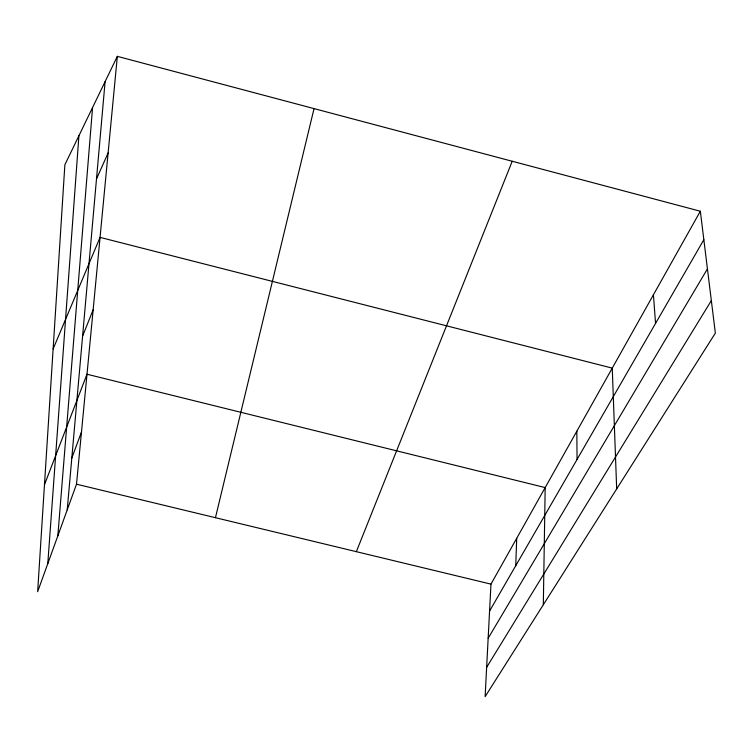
<?xml version="1.0" encoding="UTF-8"?>
<svg xmlns="http://www.w3.org/2000/svg" width="753" height="753" viewBox="0 0 753 753"><rect width="100%" height="100%" fill="white"/><g stroke="black" fill="none" stroke-linecap="round" stroke-linejoin="round"><path stroke-width="1.13" d="M543.318 604.753L545.181 487.586L87 374.232L44.474 484.706M515.739 565.719L516.718 538.291M700.337 211.235L490.975 584.13L485.12 696.647L715.35 333.108L700.337 211.235L117.336 56.353L64.871 164.756L37.65 591.689L76.505 484.198L117.336 56.353M47.787 563.649L78.905 135.756M57.83 535.863L92.563 107.528M67.215 509.903L105.109 81.606M215.443 517.697L314.039 108.611M71.799 458.069L81.475 432.053M82.595 336.092L93.156 309.747M356.348 551.667L512.209 161.264M53.124 348.959L100.055 237.383L612.255 368.123L616.679 488.913M96.506 178.903L108.112 152.953M489.572 611.069L703.839 239.708M488.16 638.252L707.434 268.887M486.645 667.337L711.34 300.598M76.505 484.198L490.975 584.13M653.425 294.79L655.552 323.404M576.836 431.196L577.052 459.443"/></g></svg>
